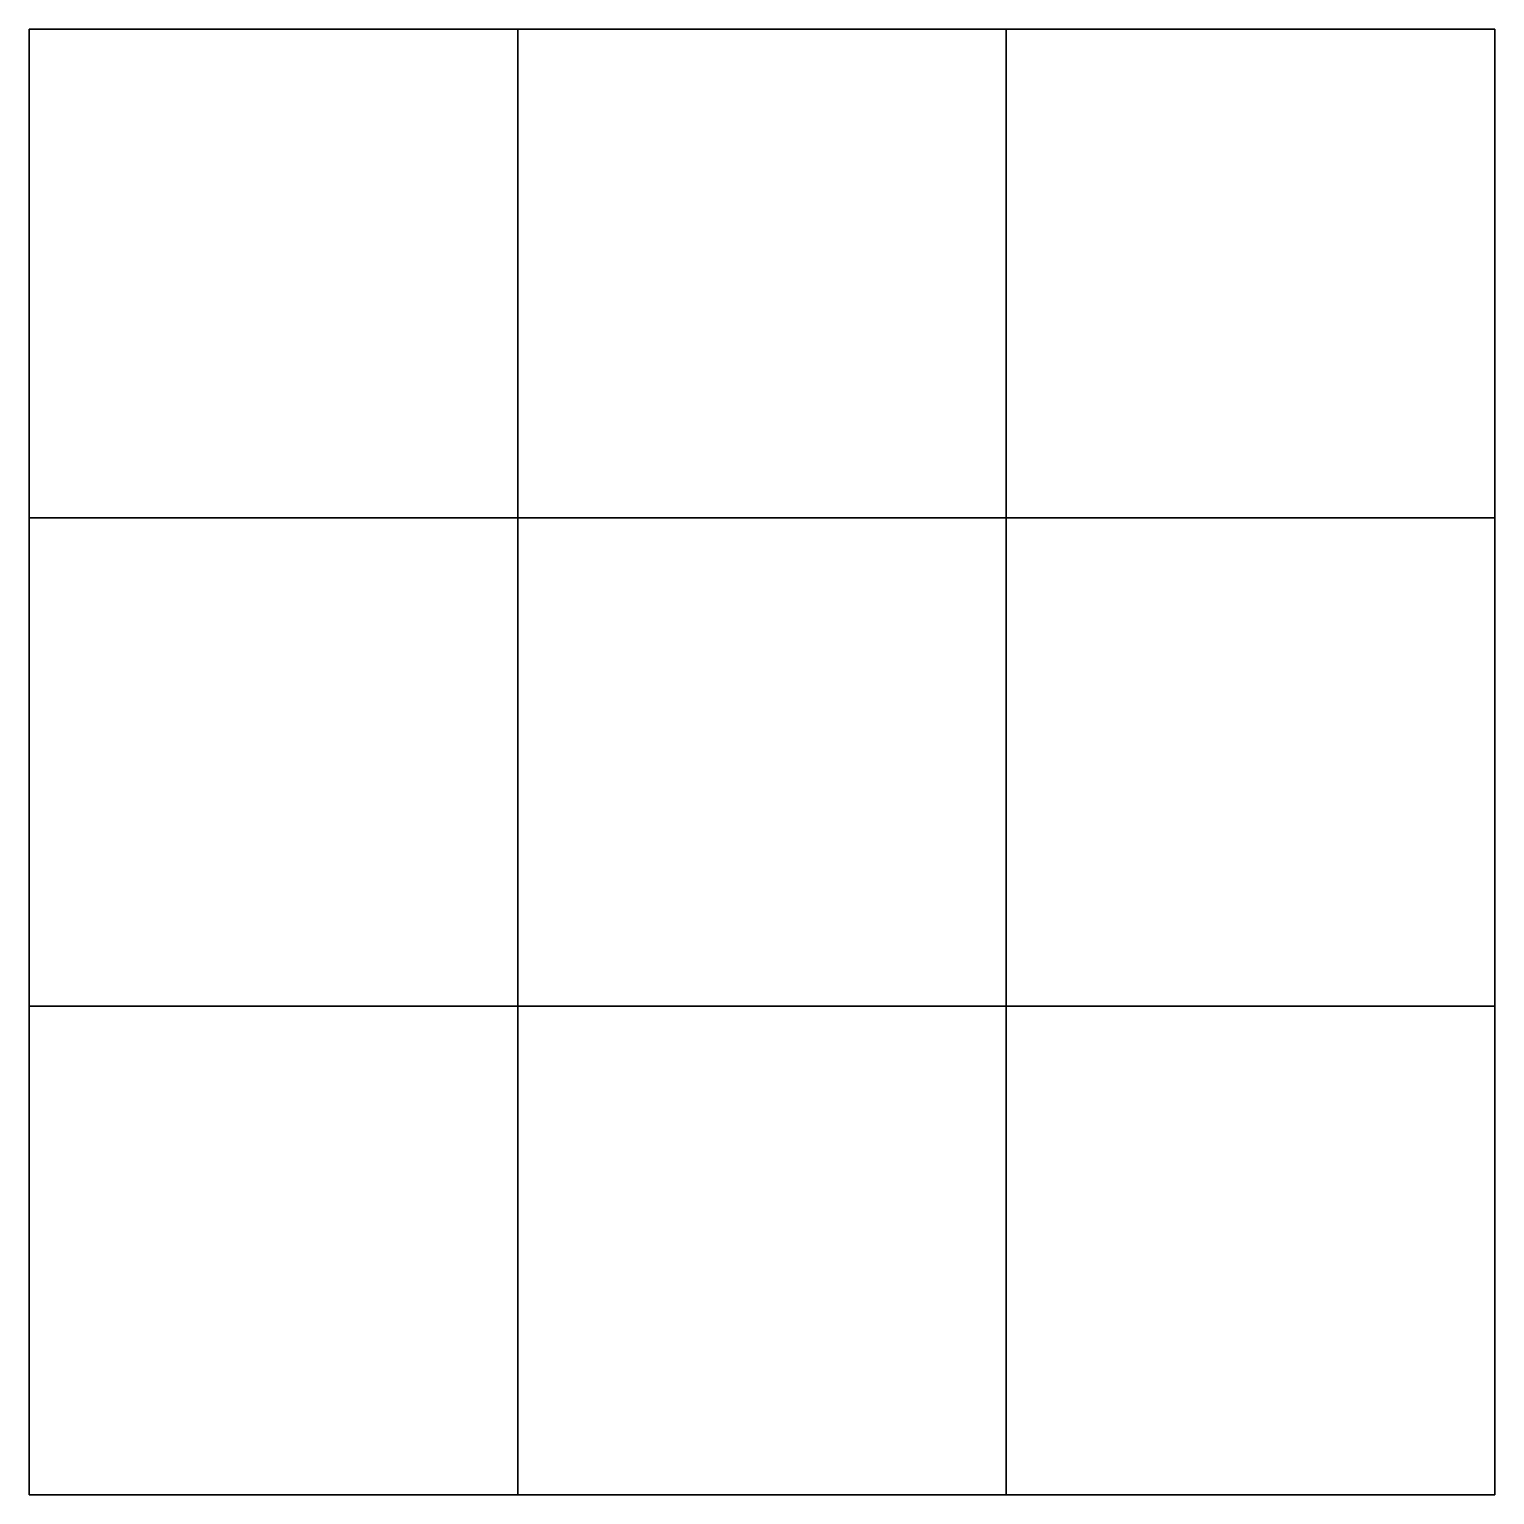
# Model space of a CAD drawing. Header units: millimetres. Extents: x -37.5 to 37.5, y -37.5 to 37.5.
import ezdxf

# ---------------------------------------------------------------- set-up
doc = ezdxf.new("R2010")
doc.units = ezdxf.units.MM
for name, color, linetype in [('STAGE_01', 31, 'Continuous'), ('STAGE_02', 32, 'Continuous'), ('STAGE_03', 33, 'Continuous'), ('STAGE_04', 34, 'Continuous'), ('STAGE_05', 35, 'Continuous'), ('STAGE_06', 36, 'Continuous'), ('STAGE_07', 37, 'Continuous'), ('STAGE_08', 38, 'Continuous'), ('STAGE_09', 39, 'Continuous'), ('STAGE_10', 40, 'Continuous')]:
    doc.layers.add(name, color=color, linetype=linetype)

# ---------------------------------------------------------------- blocks, each defined once
blk = doc.blocks.new('LEG_001_01')
for points in [[(12.5, 37.5, -7.5), (-12.5, 37.5, -7.5), (-12.5, 37.5, 7.5), (12.5, 37.5, 7.5)], [(-12.5, -37.5, -7.5), (-12.5, -37.5, 7.5), (-12.5, 37.5, 7.5), (-12.5, 37.5, -7.5)], [(12.5, -37.5, -7.5), (-12.5, -37.5, -7.5), (-12.5, 37.5, -7.5), (12.5, 37.5, -7.5)], [(12.5, -37.5, 7.5), (12.5, 37.5, 7.5), (-12.5, 37.5, 7.5), (-12.5, -37.5, 7.5)], [(12.5, -37.5, -7.5), (12.5, 37.5, -7.5), (12.5, 37.5, 7.5), (12.5, -37.5, 7.5)], [(12.5, -37.5, -7.5), (12.5, -37.5, 7.5), (-12.5, -37.5, 7.5), (-12.5, -37.5, -7.5)]]:
    blk.add_3dface(points)
at = {"flags": 1}
for tag in ['SEQ', 'STAGE', 'GRASP']:
    blk.add_attdef(tag, (0, 0), '', height=2, dxfattribs=at)
blk = doc.blocks.new('LEG_002_01')
for points in [[(12.5, 37.5, -7.5), (-12.5, 37.5, -7.5), (-12.5, 37.5, 7.5), (12.5, 37.5, 7.5)], [(-12.5, -37.5, -7.5), (-12.5, -37.5, 7.5), (-12.5, 37.5, 7.5), (-12.5, 37.5, -7.5)], [(12.5, -37.5, -7.5), (-12.5, -37.5, -7.5), (-12.5, 37.5, -7.5), (12.5, 37.5, -7.5)], [(12.5, -37.5, 7.5), (12.5, 37.5, 7.5), (-12.5, 37.5, 7.5), (-12.5, -37.5, 7.5)], [(12.5, -37.5, -7.5), (12.5, 37.5, -7.5), (12.5, 37.5, 7.5), (12.5, -37.5, 7.5)], [(12.5, -37.5, -7.5), (12.5, -37.5, 7.5), (-12.5, -37.5, 7.5), (-12.5, -37.5, -7.5)]]:
    blk.add_3dface(points)
at = {"flags": 1}
for tag in ['SEQ', 'STAGE', 'GRASP']:
    blk.add_attdef(tag, (0, 0), '', height=2, dxfattribs=at)
blk = doc.blocks.new('LEG_001_02')
for points in [[(12.5, 37.5, -7.5), (-12.5, 37.5, -7.5), (-12.5, 37.5, 7.5), (12.5, 37.5, 7.5)], [(-12.5, -37.5, -7.5), (-12.5, -37.5, 7.5), (-12.5, 37.5, 7.5), (-12.5, 37.5, -7.5)], [(12.5, -37.5, -7.5), (-12.5, -37.5, -7.5), (-12.5, 37.5, -7.5), (12.5, 37.5, -7.5)], [(12.5, -37.5, 7.5), (12.5, 37.5, 7.5), (-12.5, 37.5, 7.5), (-12.5, -37.5, 7.5)], [(12.5, -37.5, -7.5), (12.5, 37.5, -7.5), (12.5, 37.5, 7.5), (12.5, -37.5, 7.5)], [(12.5, -37.5, -7.5), (12.5, -37.5, 7.5), (-12.5, -37.5, 7.5), (-12.5, -37.5, -7.5)]]:
    blk.add_3dface(points)
at = {"flags": 1}
for tag in ['SEQ', 'STAGE', 'GRASP']:
    blk.add_attdef(tag, (0, 0), '', height=2, dxfattribs=at)
blk = doc.blocks.new('LEG_002_02')
for points in [[(12.5, 37.5, -7.5), (-12.5, 37.5, -7.5), (-12.5, 37.5, 7.5), (12.5, 37.5, 7.5)], [(-12.5, -37.5, -7.5), (-12.5, -37.5, 7.5), (-12.5, 37.5, 7.5), (-12.5, 37.5, -7.5)], [(12.5, -37.5, -7.5), (-12.5, -37.5, -7.5), (-12.5, 37.5, -7.5), (12.5, 37.5, -7.5)], [(12.5, -37.5, 7.5), (12.5, 37.5, 7.5), (-12.5, 37.5, 7.5), (-12.5, -37.5, 7.5)], [(12.5, -37.5, -7.5), (12.5, 37.5, -7.5), (12.5, 37.5, 7.5), (12.5, -37.5, 7.5)], [(12.5, -37.5, -7.5), (12.5, -37.5, 7.5), (-12.5, -37.5, 7.5), (-12.5, -37.5, -7.5)]]:
    blk.add_3dface(points)
at = {"flags": 1}
for tag in ['SEQ', 'STAGE', 'GRASP']:
    blk.add_attdef(tag, (0, 0), '', height=2, dxfattribs=at)
blk = doc.blocks.new('LEG_001_03')
for points in [[(12.5, 37.5, -7.5), (-12.5, 37.5, -7.5), (-12.5, 37.5, 7.5), (12.5, 37.5, 7.5)], [(-12.5, -37.5, -7.5), (-12.5, -37.5, 7.5), (-12.5, 37.5, 7.5), (-12.5, 37.5, -7.5)], [(12.5, -37.5, -7.5), (-12.5, -37.5, -7.5), (-12.5, 37.5, -7.5), (12.5, 37.5, -7.5)], [(12.5, -37.5, 7.5), (12.5, 37.5, 7.5), (-12.5, 37.5, 7.5), (-12.5, -37.5, 7.5)], [(12.5, -37.5, -7.5), (12.5, 37.5, -7.5), (12.5, 37.5, 7.5), (12.5, -37.5, 7.5)], [(12.5, -37.5, -7.5), (12.5, -37.5, 7.5), (-12.5, -37.5, 7.5), (-12.5, -37.5, -7.5)]]:
    blk.add_3dface(points)
at = {"flags": 1}
for tag in ['SEQ', 'STAGE', 'GRASP']:
    blk.add_attdef(tag, (0, 0), '', height=2, dxfattribs=at)
blk = doc.blocks.new('LEG_002_03')
for points in [[(12.5, 37.5, -7.5), (-12.5, 37.5, -7.5), (-12.5, 37.5, 7.5), (12.5, 37.5, 7.5)], [(-12.5, -37.5, -7.5), (-12.5, -37.5, 7.5), (-12.5, 37.5, 7.5), (-12.5, 37.5, -7.5)], [(12.5, -37.5, -7.5), (-12.5, -37.5, -7.5), (-12.5, 37.5, -7.5), (12.5, 37.5, -7.5)], [(12.5, -37.5, 7.5), (12.5, 37.5, 7.5), (-12.5, 37.5, 7.5), (-12.5, -37.5, 7.5)], [(12.5, -37.5, -7.5), (12.5, 37.5, -7.5), (12.5, 37.5, 7.5), (12.5, -37.5, 7.5)], [(12.5, -37.5, -7.5), (12.5, -37.5, 7.5), (-12.5, -37.5, 7.5), (-12.5, -37.5, -7.5)]]:
    blk.add_3dface(points)
at = {"flags": 1}
for tag in ['SEQ', 'STAGE', 'GRASP']:
    blk.add_attdef(tag, (0, 0), '', height=2, dxfattribs=at)
blk = doc.blocks.new('LEG_001_04')
for points in [[(12.5, 37.5, -7.5), (-12.5, 37.5, -7.5), (-12.5, 37.5, 7.5), (12.5, 37.5, 7.5)], [(-12.5, -37.5, -7.5), (-12.5, -37.5, 7.5), (-12.5, 37.5, 7.5), (-12.5, 37.5, -7.5)], [(12.5, -37.5, -7.5), (-12.5, -37.5, -7.5), (-12.5, 37.5, -7.5), (12.5, 37.5, -7.5)], [(12.5, -37.5, 7.5), (12.5, 37.5, 7.5), (-12.5, 37.5, 7.5), (-12.5, -37.5, 7.5)], [(12.5, -37.5, -7.5), (12.5, 37.5, -7.5), (12.5, 37.5, 7.5), (12.5, -37.5, 7.5)], [(12.5, -37.5, -7.5), (12.5, -37.5, 7.5), (-12.5, -37.5, 7.5), (-12.5, -37.5, -7.5)]]:
    blk.add_3dface(points)
at = {"flags": 1}
for tag in ['SEQ', 'STAGE', 'GRASP']:
    blk.add_attdef(tag, (0, 0), '', height=2, dxfattribs=at)
blk = doc.blocks.new('LEG_002_04')
for points in [[(12.5, 37.5, -7.5), (-12.5, 37.5, -7.5), (-12.5, 37.5, 7.5), (12.5, 37.5, 7.5)], [(-12.5, -37.5, -7.5), (-12.5, -37.5, 7.5), (-12.5, 37.5, 7.5), (-12.5, 37.5, -7.5)], [(12.5, -37.5, -7.5), (-12.5, -37.5, -7.5), (-12.5, 37.5, -7.5), (12.5, 37.5, -7.5)], [(12.5, -37.5, 7.5), (12.5, 37.5, 7.5), (-12.5, 37.5, 7.5), (-12.5, -37.5, 7.5)], [(12.5, -37.5, -7.5), (12.5, 37.5, -7.5), (12.5, 37.5, 7.5), (12.5, -37.5, 7.5)], [(12.5, -37.5, -7.5), (12.5, -37.5, 7.5), (-12.5, -37.5, 7.5), (-12.5, -37.5, -7.5)]]:
    blk.add_3dface(points)
at = {"flags": 1}
for tag in ['SEQ', 'STAGE', 'GRASP']:
    blk.add_attdef(tag, (0, 0), '', height=2, dxfattribs=at)
blk = doc.blocks.new('SEAT_001_01')
for points in [[(-37.5, -12.5, -7.5), (-37.5, -12.5, 7.5), (-37.5, 12.5, 7.5), (-37.5, 12.5, -7.5)], [(-37.5, 12.5, -7.5), (-37.5, 12.5, 7.5), (37.5, 12.5, 7.5), (37.5, 12.5, -7.5)], [(-37.5, -12.5, -7.5), (-37.5, 12.5, -7.5), (37.5, 12.5, -7.5), (37.5, -12.5, -7.5)], [(-37.5, -12.5, 7.5), (37.5, -12.5, 7.5), (37.5, 12.5, 7.5), (-37.5, 12.5, 7.5)], [(37.5, -12.5, -7.5), (37.5, 12.5, -7.5), (37.5, 12.5, 7.5), (37.5, -12.5, 7.5)], [(-37.5, -12.5, -7.5), (37.5, -12.5, -7.5), (37.5, -12.5, 7.5), (-37.5, -12.5, 7.5)]]:
    blk.add_3dface(points)
at = {"flags": 1}
for tag in ['SEQ', 'STAGE', 'GRASP']:
    blk.add_attdef(tag, (0, 0), '', height=2, dxfattribs=at)
blk = doc.blocks.new('SEAT_001_02')
for points in [[(-37.5, -12.5, -7.5), (-37.5, -12.5, 7.5), (-37.5, 12.5, 7.5), (-37.5, 12.5, -7.5)], [(-37.5, 12.5, -7.5), (-37.5, 12.5, 7.5), (37.5, 12.5, 7.5), (37.5, 12.5, -7.5)], [(-37.5, -12.5, -7.5), (-37.5, 12.5, -7.5), (37.5, 12.5, -7.5), (37.5, -12.5, -7.5)], [(-37.5, -12.5, 7.5), (37.5, -12.5, 7.5), (37.5, 12.5, 7.5), (-37.5, 12.5, 7.5)], [(37.5, -12.5, -7.5), (37.5, 12.5, -7.5), (37.5, 12.5, 7.5), (37.5, -12.5, 7.5)], [(-37.5, -12.5, -7.5), (37.5, -12.5, -7.5), (37.5, -12.5, 7.5), (-37.5, -12.5, 7.5)]]:
    blk.add_3dface(points)
at = {"flags": 1}
for tag in ['SEQ', 'STAGE', 'GRASP']:
    blk.add_attdef(tag, (0, 0), '', height=2, dxfattribs=at)
blk = doc.blocks.new('SEAT_001_03')
for points in [[(-37.5, -12.5, -7.5), (-37.5, -12.5, 7.5), (-37.5, 12.5, 7.5), (-37.5, 12.5, -7.5)], [(-37.5, 12.5, -7.5), (-37.5, 12.5, 7.5), (37.5, 12.5, 7.5), (37.5, 12.5, -7.5)], [(-37.5, -12.5, -7.5), (-37.5, 12.5, -7.5), (37.5, 12.5, -7.5), (37.5, -12.5, -7.5)], [(-37.5, -12.5, 7.5), (37.5, -12.5, 7.5), (37.5, 12.5, 7.5), (-37.5, 12.5, 7.5)], [(37.5, -12.5, -7.5), (37.5, 12.5, -7.5), (37.5, 12.5, 7.5), (37.5, -12.5, 7.5)], [(-37.5, -12.5, -7.5), (37.5, -12.5, -7.5), (37.5, -12.5, 7.5), (-37.5, -12.5, 7.5)]]:
    blk.add_3dface(points)
at = {"flags": 1}
for tag in ['SEQ', 'STAGE', 'GRASP']:
    blk.add_attdef(tag, (0, 0), '', height=2, dxfattribs=at)
blk = doc.blocks.new('BACK_001_01')
for points in [[(-37.5, -12.5, -7.5), (-37.5, -12.5, 7.5), (-37.5, 12.5, 7.5), (-37.5, 12.5, -7.5)], [(-37.5, 12.5, -7.5), (-37.5, 12.5, 7.5), (37.5, 12.5, 7.5), (37.5, 12.5, -7.5)], [(-37.5, -12.5, -7.5), (-37.5, 12.5, -7.5), (37.5, 12.5, -7.5), (37.5, -12.5, -7.5)], [(-37.5, -12.5, 7.5), (37.5, -12.5, 7.5), (37.5, 12.5, 7.5), (-37.5, 12.5, 7.5)], [(37.5, -12.5, -7.5), (37.5, 12.5, -7.5), (37.5, 12.5, 7.5), (37.5, -12.5, 7.5)], [(-37.5, -12.5, -7.5), (37.5, -12.5, -7.5), (37.5, -12.5, 7.5), (-37.5, -12.5, 7.5)]]:
    blk.add_3dface(points)
at = {"flags": 1}
for tag in ['SEQ', 'STAGE', 'GRASP']:
    blk.add_attdef(tag, (0, 0), '', height=2, dxfattribs=at)
blk = doc.blocks.new('BACK_001_02')
for points in [[(-37.5, -12.5, -7.5), (-37.5, -12.5, 7.5), (-37.5, 12.5, 7.5), (-37.5, 12.5, -7.5)], [(-37.5, 12.5, -7.5), (-37.5, 12.5, 7.5), (37.5, 12.5, 7.5), (37.5, 12.5, -7.5)], [(-37.5, -12.5, -7.5), (-37.5, 12.5, -7.5), (37.5, 12.5, -7.5), (37.5, -12.5, -7.5)], [(-37.5, -12.5, 7.5), (37.5, -12.5, 7.5), (37.5, 12.5, 7.5), (-37.5, 12.5, 7.5)], [(37.5, -12.5, -7.5), (37.5, 12.5, -7.5), (37.5, 12.5, 7.5), (37.5, -12.5, 7.5)], [(-37.5, -12.5, -7.5), (37.5, -12.5, -7.5), (37.5, -12.5, 7.5), (-37.5, -12.5, 7.5)]]:
    blk.add_3dface(points)
at = {"flags": 1}
for tag in ['SEQ', 'STAGE', 'GRASP']:
    blk.add_attdef(tag, (0, 0), '', height=2, dxfattribs=at)
blk = doc.blocks.new('BACK_001_03')
for points in [[(-37.5, -12.5, -7.5), (-37.5, -12.5, 7.5), (-37.5, 12.5, 7.5), (-37.5, 12.5, -7.5)], [(-37.5, 12.5, -7.5), (-37.5, 12.5, 7.5), (37.5, 12.5, 7.5), (37.5, 12.5, -7.5)], [(-37.5, -12.5, -7.5), (-37.5, 12.5, -7.5), (37.5, 12.5, -7.5), (37.5, -12.5, -7.5)], [(-37.5, -12.5, 7.5), (37.5, -12.5, 7.5), (37.5, 12.5, 7.5), (-37.5, 12.5, 7.5)], [(37.5, -12.5, -7.5), (37.5, 12.5, -7.5), (37.5, 12.5, 7.5), (37.5, -12.5, 7.5)], [(-37.5, -12.5, -7.5), (37.5, -12.5, -7.5), (37.5, -12.5, 7.5), (-37.5, -12.5, 7.5)]]:
    blk.add_3dface(points)
at = {"flags": 1}
for tag in ['SEQ', 'STAGE', 'GRASP']:
    blk.add_attdef(tag, (0, 0), '', height=2, dxfattribs=at)
blk = doc.blocks.new('BACK_001_04')
for points in [[(-37.5, -12.5, -7.5), (-37.5, -12.5, 7.5), (-37.5, 12.5, 7.5), (-37.5, 12.5, -7.5)], [(-37.5, 12.5, -7.5), (-37.5, 12.5, 7.5), (37.5, 12.5, 7.5), (37.5, 12.5, -7.5)], [(-37.5, -12.5, -7.5), (-37.5, 12.5, -7.5), (37.5, 12.5, -7.5), (37.5, -12.5, -7.5)], [(-37.5, -12.5, 7.5), (37.5, -12.5, 7.5), (37.5, 12.5, 7.5), (-37.5, 12.5, 7.5)], [(37.5, -12.5, -7.5), (37.5, 12.5, -7.5), (37.5, 12.5, 7.5), (37.5, -12.5, 7.5)], [(-37.5, -12.5, -7.5), (37.5, -12.5, -7.5), (37.5, -12.5, 7.5), (-37.5, -12.5, 7.5)]]:
    blk.add_3dface(points)
at = {"flags": 1}
for tag in ['SEQ', 'STAGE', 'GRASP']:
    blk.add_attdef(tag, (0, 0), '', height=2, dxfattribs=at)
blk = doc.blocks.new('BACK_001_05')
for points in [[(-37.5, -12.5, -7.5), (-37.5, -12.5, 7.5), (-37.5, 12.5, 7.5), (-37.5, 12.5, -7.5)], [(-37.5, 12.5, -7.5), (-37.5, 12.5, 7.5), (37.5, 12.5, 7.5), (37.5, 12.5, -7.5)], [(-37.5, -12.5, -7.5), (-37.5, 12.5, -7.5), (37.5, 12.5, -7.5), (37.5, -12.5, -7.5)], [(-37.5, -12.5, 7.5), (37.5, -12.5, 7.5), (37.5, 12.5, 7.5), (-37.5, 12.5, 7.5)], [(37.5, -12.5, -7.5), (37.5, 12.5, -7.5), (37.5, 12.5, 7.5), (37.5, -12.5, 7.5)], [(-37.5, -12.5, -7.5), (37.5, -12.5, -7.5), (37.5, -12.5, 7.5), (-37.5, -12.5, 7.5)]]:
    blk.add_3dface(points)
at = {"flags": 1}
for tag in ['SEQ', 'STAGE', 'GRASP']:
    blk.add_attdef(tag, (0, 0), '', height=2, dxfattribs=at)

msp = doc.modelspace()

# ---------------------------------------------------------------- block references
at = {"layer": 'STAGE_01'}
for name, p in [('LEG_001_01', (-25, 0, 7.5)), ('LEG_002_01', (25, 0, 7.5))]:
    msp.add_blockref(name, p, dxfattribs=at)
at = {"layer": 'STAGE_02'}
for name, p in [('LEG_001_02', (-25, 0, 22.5)), ('LEG_002_02', (25, 0, 22.5))]:
    msp.add_blockref(name, p, dxfattribs=at)
at = {"layer": 'STAGE_03'}
for name, p in [('LEG_001_03', (-25, 0, 37.5)), ('LEG_002_03', (25, 0, 37.5))]:
    msp.add_blockref(name, p, dxfattribs=at)
at = {"layer": 'STAGE_04'}
for name, p in [('LEG_001_04', (-25, 0, 52.5)), ('LEG_002_04', (25, 0, 52.5))]:
    msp.add_blockref(name, p, dxfattribs=at)
at = {"layer": 'STAGE_05'}
for name, p in [('SEAT_001_03', (0, 25, 67.5)), ('SEAT_001_02', (0, 0, 67.5)), ('SEAT_001_01', (0, -25, 67.5))]:
    msp.add_blockref(name, p, dxfattribs=at)
at = {"layer": 'STAGE_06'}
msp.add_blockref('BACK_001_01', (0, 25, 82.5), dxfattribs=at)
at = {"layer": 'STAGE_07'}
msp.add_blockref('BACK_001_02', (0, 25, 97.5), dxfattribs=at)
at = {"layer": 'STAGE_08'}
msp.add_blockref('BACK_001_03', (0, 25, 112.5), dxfattribs=at)
at = {"layer": 'STAGE_09'}
msp.add_blockref('BACK_001_04', (0, 25, 127.5), dxfattribs=at)
at = {"layer": 'STAGE_10'}
msp.add_blockref('BACK_001_05', (0, 25, 142.5), dxfattribs=at)

doc.saveas('drawing.dxf')
